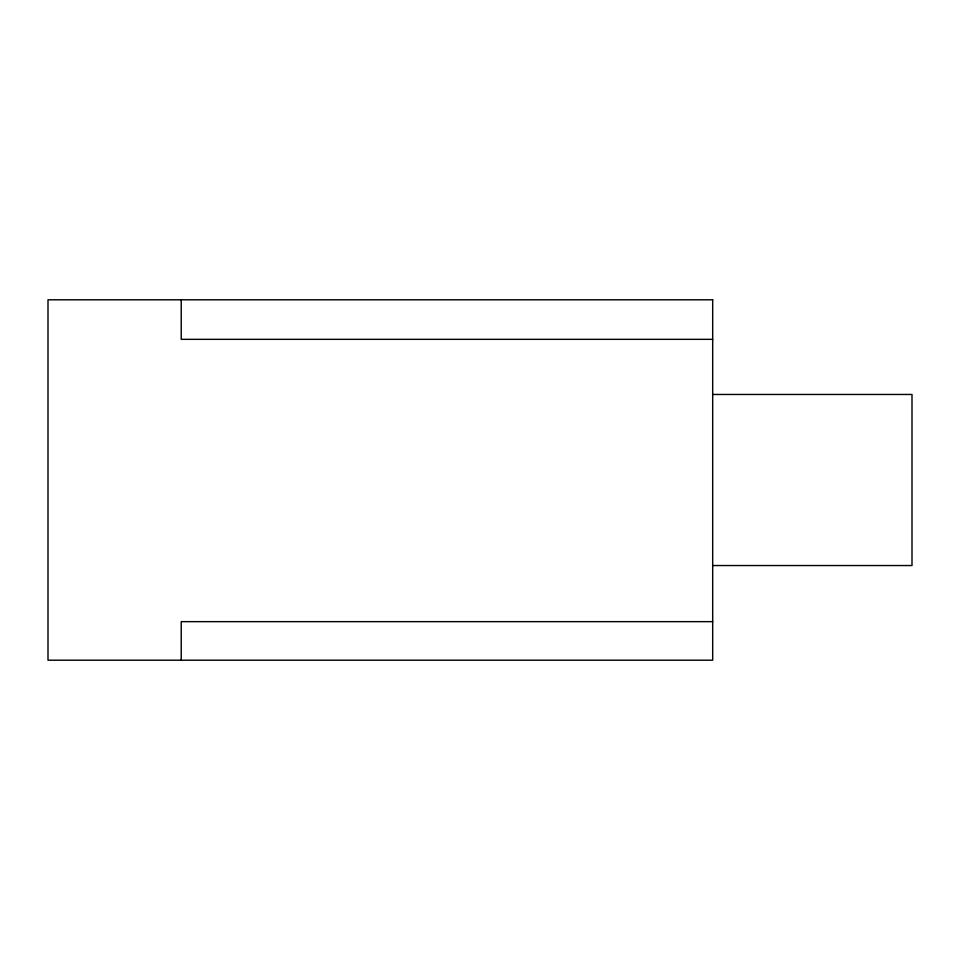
<?xml version="1.0" encoding="UTF-8"?>
<svg xmlns="http://www.w3.org/2000/svg" width="960" height="960" viewBox="0 0 960 960"><rect width="100%" height="100%" fill="white"/><g stroke="black" fill="none" stroke-linecap="round" stroke-linejoin="round"><path stroke-width="1.44" d="M712.692 339.336L181.224 339.336L181.224 299.796M712.692 394.464L912 394.464L912 565.536L712.692 565.536M712.692 621.648L181.224 621.648L181.224 660.204M712.692 299.796L48 299.796L48 660.204L712.692 660.204L712.692 299.796"/></g></svg>
